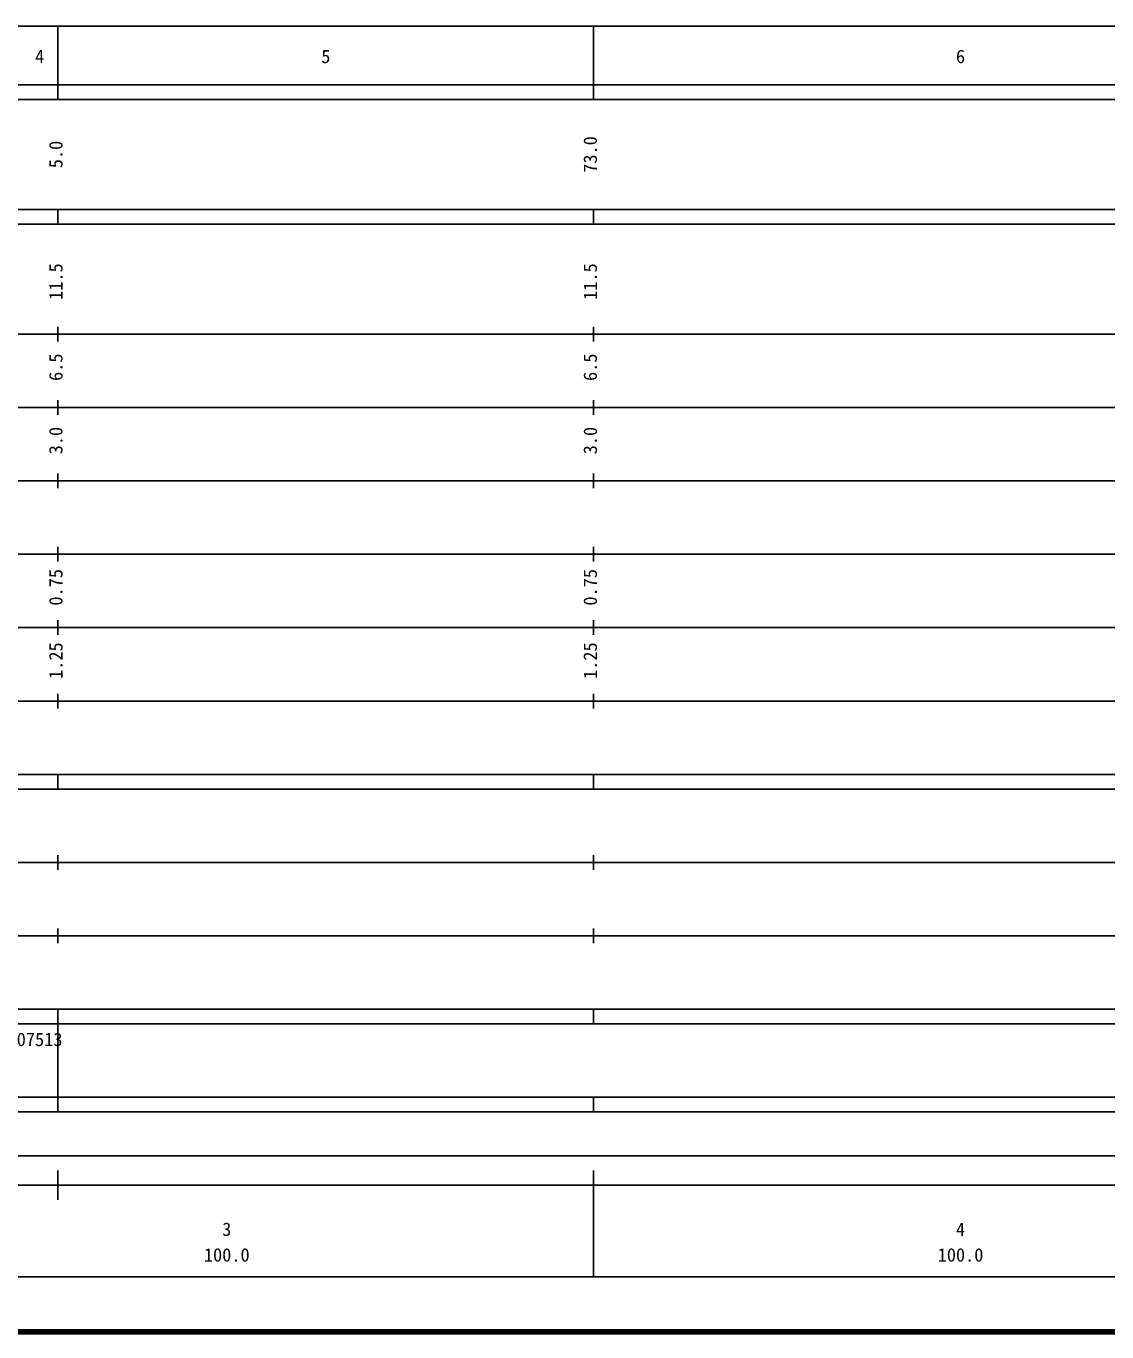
# Model space of a CAD drawing. Units: millimetres on the paper, enlarged 1000 times. Extents: x 40000 to 680000, y 20000 to 380000.
# Drawn here: x 290657 to 437942, y 20000 to 198000 of the extents above; entities that cross this region are included whole.
import ezdxf
from ezdxf.enums import TextEntityAlignment as Align

# ---------------------------------------------------------------- set-up
doc = ezdxf.new("R2010")
doc.units = ezdxf.units.MM
doc.header["$LTSCALE"] = 1000
doc.layers.add('M-TTL', color=2, linetype='Continuous', lineweight=140)
doc.layers.add('M-TTL-BAND', color=7, linetype='Continuous', lineweight=25)
doc.styles.add('ＭＳ ゴシック', font='')
doc.styles.get('ＭＳ ゴシック').set_extended_font_data('MS Gothic')

msp = doc.modelspace()

# ---------------------------------------------------------------- linework, layer by layer
at = {"layer": 'M-TTL'}
msp.add_line((40000, 20000), (680000, 20000), dxfattribs=at)
at = {"layer": 'M-TTL-BAND'}
for p, q in [((68000, 198000), (579000, 198000)), ((295000, 188000), (295000, 198000)), ((368000, 188000), (368000, 198000)), ((40000, 190000), (579000, 190000)), ((40000, 188000), (579000, 188000)), ((40000, 173000), (579000, 173000)), ((295000, 171000), (295000, 173000)), ((368000, 171000), (368000, 173000)), ((40000, 171000), (579000, 171000)), ((295000, 155000), (295000, 157000)), ((368000, 155000), (368000, 157000)), ((40000, 156000), (579000, 156000)), ((46000, 146000), (579000, 146000)), ((295000, 145000), (295000, 147000)), ((368000, 145000), (368000, 147000)), ((52000, 136000), (579000, 136000)), ((295000, 135000), (295000, 137000)), ((368000, 135000), (368000, 137000)), ((295000, 125000), (295000, 127000)), ((368000, 125000), (368000, 127000)), ((46000, 126000), (579000, 126000)), ((52000, 116000), (579000, 116000)), ((295000, 115000), (295000, 117000)), ((368000, 115000), (368000, 117000)), ((295000, 105000), (295000, 107000)), ((368000, 105000), (368000, 107000)), ((46000, 106000), (579000, 106000)), ((40000, 96000), (579000, 96000)), ((295000, 94000), (295000, 96000)), ((368000, 94000), (368000, 96000)), ((40000, 94000), (579000, 94000)), ((49000, 84000), (579000, 84000)), ((295000, 83000), (295000, 85000)), ((368000, 83000), (368000, 85000)), ((295000, 73000), (295000, 75000)), ((368000, 73000), (368000, 75000)), ((40000, 74000), (579000, 74000)), ((40000, 64000), (579000, 64000)), ((295000, 62000), (295000, 64000)), ((368000, 62000), (368000, 64000)), ((40000, 62000), (579000, 62000)), ((295000, 52000), (295000, 62000)), ((40000, 52000), (579000, 52000)), ((295000, 50000), (295000, 52000)), ((368000, 50000), (368000, 52000)), ((40000, 50000), (579000, 50000)), ((71000, 44000), (565000, 44000)), ((295000, 38000), (295000, 42000)), ((368000, 27500), (368000, 42000)), ((40000, 40000), (579000, 40000)), ((68000, 27500), (579000, 27500))]:
    msp.add_line(p, q, dxfattribs=at)

# ---------------------------------------------------------------- texts
at = {"layer": 'M-TTL-BAND', "style": 'ＭＳ ゴシック'}
for s, p in [('4', (292500, 192405)), ('5', (331500, 192405)), ('6', (418000, 192405)), ('3', (318000, 32523)), ('4', (418000, 32523)), ('100.0', (318000, 29033)), ('100.0', (418000, 29033))]:
    msp.add_text(s, height=1833, dxfattribs=at).set_placement(p, align=Align.BOTTOM_CENTER)
for s, p in [('5.0', (296167, 180500)), ('73.0', (369000, 180500)), ('11.5', (296167, 163174)), ('11.5', (369000, 163174)), ('6.5', (296167, 151500)), ('6.5', (369000, 151500)), ('3.0', (296167, 141500)), ('3.0', (369000, 141500)), ('0.75', (296167, 121500)), ('0.75', (369000, 121500)), ('1.25', (296167, 111500)), ('1.25', (369000, 111500))]:
    msp.add_text(s, height=1833, rotation=90, dxfattribs=at).set_placement(p, align=Align.BOTTOM_CENTER)
msp.add_text('07513', height=1833, dxfattribs=at).set_placement((289375, 58405), align=Align.BOTTOM_LEFT)

doc.saveas('drawing.dxf')
